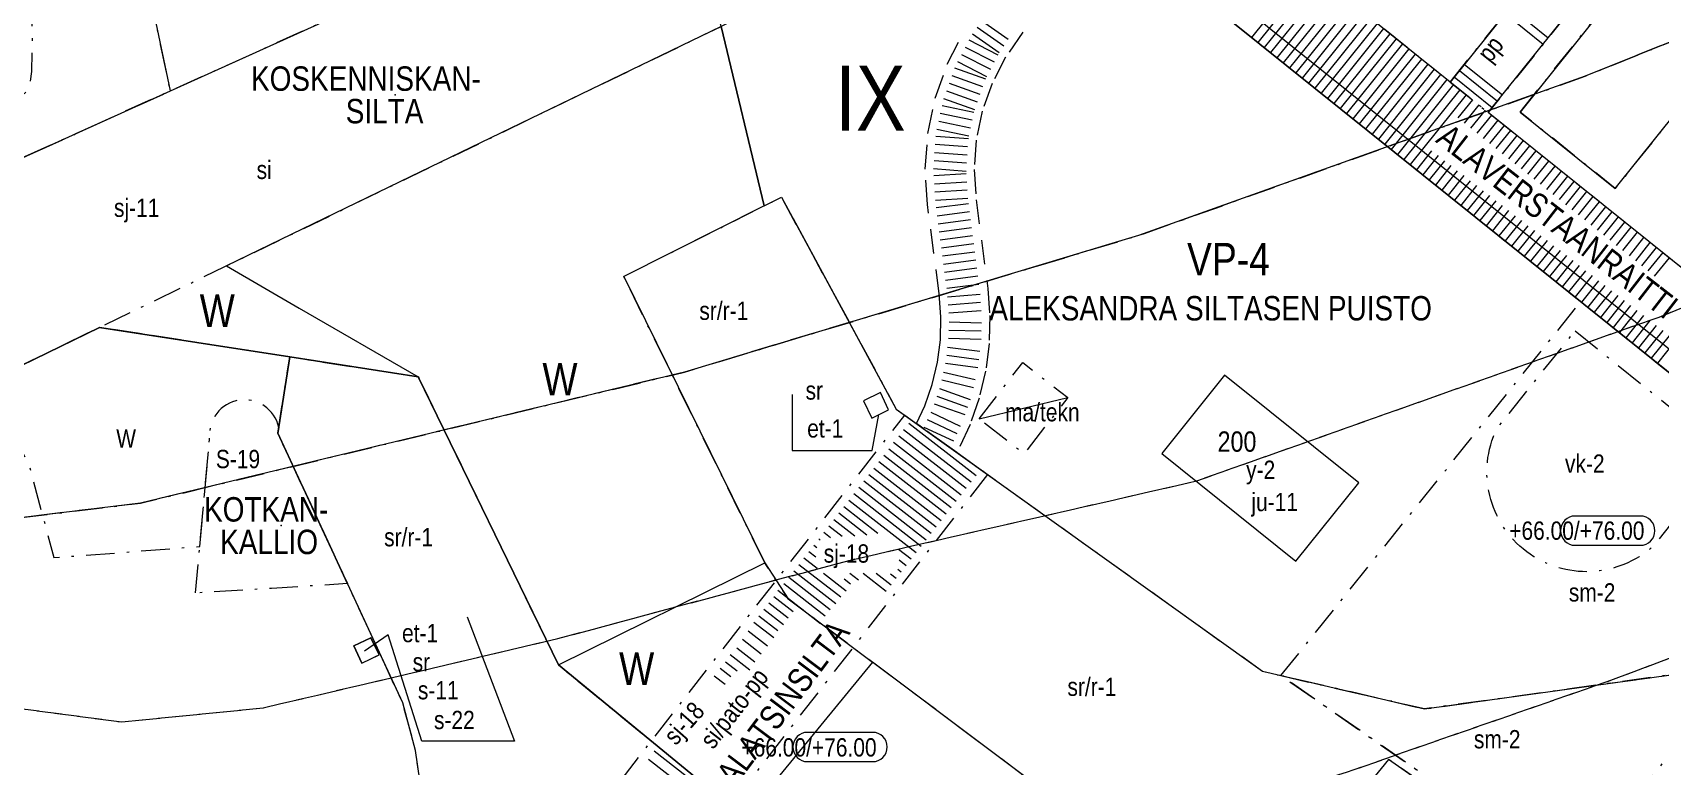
# Model space of a CAD drawing. Header units: metres. Extents: x 24485995 to 24488038, y 6819999 to 6822001.
# Drawn here: x 24487015 to 24487215.2, y 6821611.8 to 6821702 of the extents above; entities that cross this region are included whole.
import ezdxf

# ---------------------------------------------------------------- set-up
doc = ezdxf.new("R2010")
doc.units = ezdxf.units.M
for name, pattern in [('k10020', [0]), ('k10040', [10.3, 3.5, -1.5, 0.3, -1.5, 3.5]), ('k10050', [8, 3, -2, 3]), ('K10271', [0]), ('K10430', [0]), ('k10li0', [0]), ('k10vi1', [0]), ('Osoitus_AK', [0])]:
    doc.linetypes.add(name, pattern=pattern)
for name, color, linetype, lineweight in [('AK_AsemakaavaTeksti_Kadun_puistonnimi', 7, 'Continuous', 0), ('AK_AsemakaavaTeksti_Kaupunginosan_nimi', 7, 'Continuous', 0), ('AK_AsemakaavaViiva_Kaupunginosan_raja', 7, 'Continuous', 0), ('AK_Kaavamerkinta_Kayttotarkoitusalue', 7, 'Continuous', 0), ('AK_KayttotarkoitusSymboliViiva_Virkistysalueen_kuvio_murtoviiva', 7, 'Continuous', 0), ('AK_KayttotarkoitusViiva', 7, 'Continuous', 0), ('AK_LiikennointiViiva_Polkuviivoitus', 7, 'Continuous', 0), ('AK_MaanalainenkSymboli', 132, 'Continuous', 0), ('AK_MaanalainenkTeksti_Korkeusmerkinta', 132, 'Continuous', 0), ('AK_MaanalainenkViiva_Alueenosan_raja', 132, 'Continuous', 0), ('AK_MaanalainenkViiva_Liikennealueen_kuvio', 132, 'Continuous', 0), ('AK_MaanalainenkViiva_Ohj_Alueenosan_raja', 132, 'Continuous', 0), ('AK_MuuAsemakaavaTeksti_Alueenosan_kayttotarkoitus', 7, 'Continuous', 0), ('AK_MuuAsemakaavaTeksti_Erityismaarays', 7, 'Continuous', 0), ('AK_MuuAsemakaavaViiva_alueenosan_raja', 7, 'Continuous', 0), ('AK_MuuAsemakaavaViiva_Merkinnan_Kohdistusnuoli', 7, 'Continuous', 0), ('AK_MuuAsemakaavaViiva_Ohj_alueenosan_raja', 7, 'Continuous', 0), ('AK_Poistettava_merkintä', 7, 'Continuous', 0), ('AK_RakennusalaTeksti_Rakennusoikeus', 7, 'Continuous', 0), ('AK_RakennusalaViiva_Maanalaisen_tilan_viiva', 7, 'Continuous', 0), ('AK_RakennusalaViiva_Rakennusalan_raja__I_', 7, 'Continuous', 0), ('AK_RakentaminenTeksti_Korkeusmerkinta_ja_soikio', 7, 'Continuous', 0), ('AK_RakentaminenTeksti_Rakentamismaarays', 7, 'Continuous', 0), ('AK_YmparistoViiva_Istutettava_puurivi', 7, 'Continuous', 0)]:
    doc.layers.add(name, color=color, linetype=linetype, lineweight=lineweight)
doc.styles.add('ArialNarrow', font='ARIALN.TTF')

# ---------------------------------------------------------------- blocks, each defined once
blk = doc.blocks.new('AKP43')
at = {"layer": 'AK_RakentaminenTeksti_Korkeusmerkinta_ja_soikio', "color": 7, "linetype": 'Continuous', "lineweight": 13}
for p, q in [((4, 1.8), (-4, 1.8)), ((-4, -1.8), (4, -1.8))]:
    blk.add_line(p, q, dxfattribs=at)
for centre, start, end in [((-4, 0), 90, 270), ((4, 0), 270, 90)]:
    blk.add_arc(centre, 1.8, start, end, dxfattribs=at)

msp = doc.modelspace()

# ---------------------------------------------------------------- linework, layer by layer
at = {"layer": 'AK_AsemakaavaTeksti_Kadun_puistonnimi', "linetype": 'Continuous', "lineweight": 5}
for p in [(24487059.61, 6821694.34), (24487045.6, 6821641.39)]:
    msp.add_point(p, dxfattribs=at)
at = {"layer": 'AK_AsemakaavaViiva_Kaupunginosan_raja', "linetype": 'k10020', "lineweight": 9, "flags": 128}
for points in [[(24487008.81, 6821658.74), (24487023.24, 6821665.76), (24487046.64, 6821662.13)], [(24487046.64, 6821662.13), (24487062.45, 6821659.68), (24487079.67, 6821624.28), (24487102.62, 6821605.46), (24487210, 6821517.29)]]:
    msp.add_lwpolyline(points, dxfattribs=at)
at = {"layer": 'AK_KayttotarkoitusSymboliViiva_Virkistysalueen_kuvio_murtoviiva', "linetype": 'k10vi1', "lineweight": 9, "flags": 128}
for points in [[(24487108.53, 6821679.13), (24487121.22, 6821655.72), (24487166.27, 6821623.49), (24487186.17, 6821618.86), (24487225.11, 6821624.25), (24487239.19, 6821641.8), (24487139.16, 6821722.07), (24487099.7, 6821702.76), (24487104.97, 6821680.69), (24487104.42, 6821680.42)], [(24486973.06, 6821634.58), (24486996.34, 6821479.81), (24487058.92, 6821489.49), (24487055.76, 6821509.94), (24487060.71, 6821510.7), (24487057.66, 6821530.47), (24487047.55, 6821528.91), (24487028.58, 6821535.46), (24487028.24, 6821534.45), (24487025.96, 6821535.27), (24487026.32, 6821536.24), (24487013.52, 6821540.66), (24487013.55, 6821542.33), (24487013.87, 6821563.01), (24487019.39, 6821568.22), (24487033.59, 6821581.61), (24487057.08, 6821573.07), (24487065.94, 6821587.36), (24487062.12, 6821613.74), (24487060.53, 6821619.61), (24487045.18, 6821652.74), (24487046.64, 6821662.13), (24487023.24, 6821665.76), (24487008.81, 6821658.74), (24486979.2, 6821653.08), (24486973.32, 6821645.09), (24486972.9, 6821640.53)]]:
    msp.add_lwpolyline(points, dxfattribs=at)
at = {"layer": 'AK_KayttotarkoitusViiva', "linetype": 'Continuous', "lineweight": 20, "flags": 128}
for points in [[(24487031.97, 6821694.82), (24487024.61, 6821729.85), (24487007.25, 6821761.52), (24486996.06, 6821755.02)], [(24487233.01, 6821750.35), (24487189.33, 6821695.91), (24487146.04, 6821730.64)], [(24487296.97, 6821699.03), (24487253.29, 6821644.59), (24487194.01, 6821692.16), (24487237.69, 6821746.6)], [(24487031.97, 6821694.82), (24487094.81, 6821723.22)], [(24487139.16, 6821722.07), (24487239.19, 6821641.8)], [(24487099.7, 6821702.76), (24487061.47, 6821684.26), (24487038.85, 6821673.32), (24487047.81, 6821668.14), (24487062.45, 6821659.68)], [(24487104.97, 6821680.69), (24487099.7, 6821702.76)], [(24486993.98, 6821677.65), (24487031.97, 6821694.82)], [(24487104.97, 6821680.69), (24487087.71, 6821672.02), (24487105.05, 6821636.81)], [(24487104.97, 6821680.69), (24487107.1, 6821681.76), (24487121.22, 6821655.72), (24487166.27, 6821623.49), (24487186.17, 6821618.86), (24487225.11, 6821624.25), (24487239.19, 6821641.8)], [(24487008.81, 6821658.74), (24487023.24, 6821665.76), (24487046.64, 6821662.13)], [(24487046.64, 6821662.13), (24487045.18, 6821652.74), (24487056.79, 6821627.69)], [(24487062.45, 6821659.68), (24487046.64, 6821662.13)], [(24487079.67, 6821624.28), (24487062.45, 6821659.68)], [(24487079.67, 6821624.28), (24487105.05, 6821636.81)], [(24487105.05, 6821636.81), (24487107.91, 6821632.4), (24487118.31, 6821624.6)], [(24487057.76, 6821625.59), (24487057.13, 6821626.95), (24487056.79, 6821627.69)], [(24487065.94, 6821587.36), (24487062.12, 6821613.74), (24487060.53, 6821619.61), (24487057.76, 6821625.59)], [(24487102.62, 6821605.46), (24487079.67, 6821624.28)], [(24487118.31, 6821624.6), (24487102.62, 6821605.46)], [(24487272.51, 6821498.13), (24487268.8, 6821492.94), (24487266.65, 6821494.49), (24487265.76, 6821501.56), (24487249.21, 6821520.79), (24487160.41, 6821593.01), (24487118.31, 6821624.6)]]:
    msp.add_lwpolyline(points, dxfattribs=at)
at = {"layer": 'AK_LiikennointiViiva_Polkuviivoitus', "linetype": 'Continuous', "lineweight": 0, "flags": 128}
for points in [[(24487171.78, 6821709.99), (24487164.9, 6821701.41)], [(24487172.56, 6821709.37), (24487165.68, 6821700.79)], [(24487173.34, 6821708.74), (24487166.46, 6821700.16)], [(24487174.12, 6821708.11), (24487167.24, 6821699.54)], [(24487174.9, 6821707.49), (24487168.02, 6821698.91)], [(24487175.68, 6821706.86), (24487168.8, 6821698.28)], [(24487176.46, 6821706.24), (24487169.58, 6821697.66)], [(24487177.24, 6821705.61), (24487170.36, 6821697.03)], [(24487178.02, 6821704.99), (24487171.14, 6821696.41)], [(24487178.8, 6821704.36), (24487171.92, 6821695.78)], [(24487196.09, 6821704.33), (24487200.77, 6821700.58)], [(24487196.72, 6821705.11), (24487201.4, 6821701.36)], [(24487131.15, 6821702.66), (24487134.43, 6821700.38)], [(24487131.72, 6821703.48), (24487135, 6821701.2)], [(24487179.58, 6821703.73), (24487172.7, 6821695.15)], [(24487180.36, 6821703.11), (24487173.48, 6821694.53)], [(24487181.14, 6821702.48), (24487174.26, 6821693.9)], [(24487129.68, 6821700.21), (24487133.24, 6821698.38)], [(24487130.14, 6821701.1), (24487133.7, 6821699.27)], [(24487130.58, 6821701.84), (24487133.86, 6821699.56)], [(24487181.92, 6821701.86), (24487175.04, 6821693.28)], [(24487182.7, 6821701.23), (24487175.82, 6821692.65)], [(24487183.48, 6821700.61), (24487176.6, 6821692.03)], [(24487184.26, 6821699.98), (24487177.38, 6821691.4)], [(24487128.77, 6821698.43), (24487132.33, 6821696.6)], [(24487129.23, 6821699.32), (24487132.79, 6821697.49)], [(24487185.04, 6821699.35), (24487178.16, 6821690.77)], [(24487185.82, 6821698.73), (24487178.94, 6821690.15)], [(24487186.6, 6821698.1), (24487179.72, 6821689.52)], [(24487191.08, 6821698.09), (24487195.76, 6821694.34)], [(24487128.05, 6821696.71), (24487131.82, 6821695.38)], [(24487128.39, 6821697.66), (24487132.19, 6821696.31)], [(24487187.38, 6821697.48), (24487180.5, 6821688.9)], [(24487188.16, 6821696.85), (24487181.28, 6821688.27)], [(24487188.94, 6821696.22), (24487182.06, 6821687.64)], [(24487189.83, 6821696.54), (24487194.51, 6821692.78)], [(24487190.46, 6821697.32), (24487195.14, 6821693.56)], [(24487127.38, 6821694.83), (24487131.15, 6821693.49)], [(24487127.72, 6821695.77), (24487131.49, 6821694.44)], [(24487189.72, 6821695.6), (24487182.84, 6821687.02)], [(24487190.5, 6821694.97), (24487183.62, 6821686.39)], [(24487191.28, 6821694.35), (24487184.4, 6821685.77)], [(24487126.64, 6821692.07), (24487130.56, 6821691.25)], [(24487126.85, 6821693.05), (24487130.76, 6821692.23)], [(24487127.05, 6821693.89), (24487130.84, 6821692.55)], [(24487192.06, 6821693.72), (24487190.28, 6821691.5)], [(24487192.84, 6821693.1), (24487191.06, 6821690.87)], [(24487193.62, 6821692.47), (24487191.84, 6821690.25)], [(24487126.23, 6821690.11), (24487130.15, 6821689.29)], [(24487126.44, 6821691.09), (24487130.35, 6821690.27)], [(24487194.4, 6821691.84), (24487192.62, 6821689.62)], [(24487195.18, 6821691.22), (24487193.4, 6821688.99)], [(24487195.96, 6821690.59), (24487194.18, 6821688.37)], [(24487196.74, 6821689.97), (24487194.95, 6821687.74)], [(24487126.01, 6821688.26), (24487130, 6821687.98)], [(24487126.08, 6821689.26), (24487130.09, 6821688.97)], [(24487197.52, 6821689.34), (24487195.73, 6821687.11)], [(24487198.3, 6821688.71), (24487196.51, 6821686.48)], [(24487199.08, 6821688.09), (24487197.29, 6821685.86)], [(24487125.87, 6821686.27), (24487129.86, 6821685.98)], [(24487125.94, 6821687.26), (24487129.93, 6821686.98)], [(24487187.05, 6821687.48), (24487185.18, 6821685.14)], [(24487187.84, 6821686.87), (24487185.96, 6821684.52)], [(24487188.63, 6821686.25), (24487186.74, 6821683.89)], [(24487199.86, 6821687.46), (24487198.07, 6821685.23)], [(24487200.64, 6821686.84), (24487198.85, 6821684.6)], [(24487201.42, 6821686.21), (24487199.63, 6821683.98)], [(24487125.8, 6821685.27), (24487129.82, 6821684.98)], [(24487125.84, 6821684.41), (24487129.83, 6821684.66)], [(24487189.42, 6821685.64), (24487187.52, 6821683.26)], [(24487190.21, 6821685.02), (24487188.3, 6821682.64)], [(24487191, 6821684.41), (24487189.08, 6821682.01)], [(24487202.2, 6821685.59), (24487200.41, 6821683.35)], [(24487202.98, 6821684.96), (24487201.19, 6821682.72)], [(24487203.76, 6821684.33), (24487201.97, 6821682.1)], [(24487125.91, 6821683.41), (24487129.9, 6821683.66)], [(24487125.97, 6821682.41), (24487129.96, 6821682.66)], [(24487191.79, 6821683.79), (24487189.86, 6821681.39)], [(24487192.58, 6821683.18), (24487190.64, 6821680.76)], [(24487193.37, 6821682.56), (24487191.42, 6821680.14)], [(24487204.54, 6821683.71), (24487202.75, 6821681.47)], [(24487205.32, 6821683.08), (24487203.52, 6821680.84)], [(24487206.1, 6821682.46), (24487204.3, 6821680.22)], [(24487126.03, 6821681.41), (24487130.02, 6821681.66)], [(24487126.12, 6821680.48), (24487130.09, 6821681)], [(24487126.25, 6821679.49), (24487130.22, 6821680.01)], [(24487194.16, 6821681.95), (24487192.2, 6821679.51)], [(24487194.94, 6821681.33), (24487192.98, 6821678.88)], [(24487195.73, 6821680.72), (24487193.76, 6821678.26)], [(24487196.52, 6821680.11), (24487194.54, 6821677.63)], [(24487206.88, 6821681.83), (24487205.08, 6821679.59)], [(24487207.66, 6821681.2), (24487205.86, 6821678.96)], [(24487208.44, 6821680.58), (24487206.64, 6821678.34)], [(24487209.22, 6821679.95), (24487207.42, 6821677.71)], [(24487126.38, 6821678.5), (24487130.35, 6821679.02)], [(24487126.51, 6821677.51), (24487130.48, 6821678.03)], [(24487197.31, 6821679.49), (24487195.32, 6821677.01)], [(24487198.1, 6821678.88), (24487196.1, 6821676.38)], [(24487198.89, 6821678.26), (24487196.88, 6821675.75)], [(24487210, 6821679.33), (24487208.2, 6821677.08)], [(24487210.78, 6821678.7), (24487208.98, 6821676.46)], [(24487211.56, 6821678.08), (24487209.76, 6821675.83)], [(24487126.64, 6821676.52), (24487130.61, 6821677.04)], [(24487126.77, 6821675.53), (24487130.74, 6821676.05)], [(24487199.68, 6821677.65), (24487197.66, 6821675.13)], [(24487200.47, 6821677.03), (24487198.44, 6821674.5)], [(24487201.26, 6821676.42), (24487199.22, 6821673.88)], [(24487212.34, 6821677.45), (24487210.54, 6821675.2)], [(24487213.12, 6821676.82), (24487211.32, 6821674.57)], [(24487213.9, 6821676.2), (24487212.1, 6821673.95)], [(24487126.9, 6821674.54), (24487130.87, 6821675.05)], [(24487127.03, 6821673.54), (24487131, 6821674.06)], [(24487202.05, 6821675.8), (24487200, 6821673.25)], [(24487202.84, 6821675.19), (24487200.78, 6821672.63)], [(24487203.62, 6821674.58), (24487201.56, 6821672)], [(24487204.41, 6821673.96), (24487202.34, 6821671.37)], [(24487214.68, 6821675.57), (24487212.87, 6821673.32)], [(24487215.46, 6821674.95), (24487213.65, 6821672.69)], [(24487216.24, 6821674.32), (24487214.43, 6821672.07)], [(24487127.16, 6821672.55), (24487131.13, 6821673.07)], [(24487127.29, 6821671.56), (24487131.26, 6821672.08)], [(24487205.2, 6821673.35), (24487203.12, 6821670.75)], [(24487205.99, 6821672.73), (24487203.9, 6821670.12)], [(24487206.78, 6821672.12), (24487204.68, 6821669.5)], [(24487127.42, 6821670.57), (24487131.39, 6821671.09)], [(24487207.57, 6821671.5), (24487205.46, 6821668.87)], [(24487208.36, 6821670.89), (24487206.24, 6821668.24)], [(24487209.15, 6821670.27), (24487207.02, 6821667.62)], [(24487127.53, 6821669.52), (24487131.52, 6821669.84)], [(24487127.61, 6821668.53), (24487131.6, 6821668.84)], [(24487209.94, 6821669.66), (24487207.8, 6821666.99)], [(24487210.73, 6821669.05), (24487208.58, 6821666.37)], [(24487211.51, 6821668.43), (24487209.36, 6821665.74)], [(24487127.69, 6821667.53), (24487131.68, 6821667.84)], [(24487127.71, 6821666.43), (24487131.71, 6821666.33)], [(24487212.3, 6821667.82), (24487210.14, 6821665.12)], [(24487213.09, 6821667.2), (24487210.92, 6821664.49)], [(24487213.88, 6821666.59), (24487211.7, 6821663.86)], [(24487214.67, 6821665.97), (24487212.48, 6821663.24)], [(24487127.66, 6821664.43), (24487131.66, 6821664.33)], [(24487127.68, 6821665.43), (24487131.68, 6821665.33)], [(24487215.46, 6821665.36), (24487213.26, 6821662.61)], [(24487216.25, 6821664.74), (24487214.04, 6821661.99)], [(24487217.04, 6821664.13), (24487214.82, 6821661.36)], [(24487127.42, 6821662.34), (24487131.38, 6821661.83)], [(24487127.54, 6821663.33), (24487131.51, 6821662.82)], [(24487127.04, 6821660.27), (24487130.93, 6821659.35)], [(24487127.29, 6821661.35), (24487131.25, 6821660.83)], [(24487126.53, 6821658.23), (24487130.31, 6821656.91)], [(24487126.81, 6821659.3), (24487130.7, 6821658.38)], [(24487125.87, 6821656.35), (24487129.65, 6821655.03)], [(24487126.2, 6821657.29), (24487129.98, 6821655.97)], [(24487131.03, 6821647.52), (24487122.75, 6821653.96)], [(24487125.04, 6821654.42), (24487128.67, 6821652.71)], [(24487125.46, 6821655.32), (24487129.09, 6821653.62)], [(24487129.81, 6821645.94), (24487121.52, 6821652.38)], [(24487130.42, 6821646.73), (24487122.13, 6821653.17)], [(24487124.61, 6821653.51), (24487128.25, 6821651.8)], [(24487127.97, 6821643.57), (24487119.68, 6821650.01)], [(24487128.58, 6821644.36), (24487120.29, 6821650.8)], [(24487129.19, 6821645.15), (24487120.9, 6821651.59)], [(24487126.74, 6821641.99), (24487118.45, 6821648.43)], [(24487127.35, 6821642.78), (24487119.06, 6821649.22)], [(24487124.9, 6821639.62), (24487116.61, 6821646.07)], [(24487125.51, 6821640.41), (24487117.22, 6821646.86)], [(24487126.12, 6821641.2), (24487117.83, 6821647.64)], [(24487123.67, 6821638.04), (24487115.38, 6821644.49)], [(24487124.28, 6821638.83), (24487115.99, 6821645.28)], [(24487116.12, 6821640.11), (24487113.54, 6821642.12)], [(24487117.62, 6821640.21), (24487114.15, 6821642.91)], [(24487118.96, 6821640.44), (24487114.77, 6821643.7)], [(24487113.14, 6821639.89), (24487112.31, 6821640.54)], [(24487114.57, 6821640.05), (24487112.92, 6821641.33)], [(24487111.34, 6821637.5), (24487110.47, 6821638.17)], [(24487111.47, 6821638.66), (24487111.08, 6821638.96)], [(24487111.86, 6821639.62), (24487111.7, 6821639.75)], [(24487123.06, 6821637.25), (24487121.5, 6821638.46)], [(24487114.41, 6821632.58), (24487109.24, 6821636.59)], [(24487111.48, 6821636.12), (24487109.86, 6821637.38)], [(24487121.83, 6821635.67), (24487121.43, 6821635.98)], [(24487122.44, 6821636.46), (24487121.56, 6821637.15)], [(24487112.47, 6821630.28), (24487107.4, 6821634.22)], [(24487113.11, 6821631.06), (24487108.01, 6821635.01)], [(24487113.8, 6821631.78), (24487108.63, 6821635.8)], [(24487115.05, 6821633.34), (24487112.27, 6821635.5)], [(24487115.61, 6821634.18), (24487114.81, 6821634.8)], [(24487116.57, 6821634.69), (24487115.52, 6821635.51)], [(24487119.99, 6821633.3), (24487117.14, 6821635.52)], [(24487120.6, 6821634.09), (24487118.76, 6821635.52)], [(24487121.21, 6821634.88), (24487120.5, 6821635.44)], [(24487108.56, 6821630.79), (24487106.17, 6821632.65)], [(24487111.91, 6821629.33), (24487106.64, 6821633.43)], [(24487106.67, 6821628.44), (24487104.33, 6821630.28)], [(24487107.35, 6821629.19), (24487104.95, 6821631.07)], [(24487107.93, 6821630.02), (24487105.56, 6821631.86)], [(24487105.39, 6821626.56), (24487103.03, 6821628.4)], [(24487106.17, 6821627.6), (24487103.72, 6821629.49)], [(24487103.85, 6821624.59), (24487101.6, 6821626.34)], [(24487104.59, 6821625.61), (24487102.31, 6821627.39)], [(24487101.64, 6821623.49), (24487100.21, 6821624.61)], [(24487103.2, 6821623.63), (24487100.8, 6821625.5)], [(24487100.17, 6821621.86), (24487098.84, 6821622.89)], [(24487100.88, 6821622.81), (24487099.56, 6821623.84)], [(24487098.97, 6821606.27), (24487090.76, 6821612.65)], [(24487099.71, 6821607.22), (24487091.44, 6821613.66)]]:
    msp.add_lwpolyline(points, dxfattribs=at)
at = {"layer": 'AK_MaanalainenkViiva_Alueenosan_raja', "linetype": 'k10040', "lineweight": 5, "flags": 128}
msp.add_lwpolyline([(24486952.76, 6821633.94), (24486966.02, 6821636.58), (24487028.3, 6821644.15), (24487095.17, 6821660.26), (24487151.01, 6821677.04), (24487205.93, 6821696.63), (24487242.9, 6821711.53), (24487248.69, 6821697.17), (24487264.68, 6821703.77), (24487318.47, 6821729.28), (24487371, 6821757.57), (24487391.87, 6821769.76), (24487412.75, 6821782.34), (24487433.93, 6821795.31), (24487569.85, 6821878.71), (24487620.54, 6821910.99), (24487758.48, 6821995.64), (24487765.61, 6822000)], dxfattribs=at)
at = {"layer": 'AK_MaanalainenkViiva_Liikennealueen_kuvio', "linetype": 'k10li0', "lineweight": 5, "flags": 128}
msp.add_lwpolyline([(24487765.61, 6822000), (24487758.48, 6821995.64), (24487620.54, 6821910.99), (24487569.85, 6821878.71), (24487433.93, 6821795.31), (24487412.75, 6821782.34), (24487391.87, 6821769.76), (24487371, 6821757.57), (24487318.47, 6821729.28), (24487264.68, 6821703.77), (24487248.69, 6821697.17), (24487242.9, 6821711.53), (24487205.93, 6821696.63), (24487151.01, 6821677.04), (24487095.17, 6821660.26), (24487028.3, 6821644.15), (24486966.02, 6821636.58), (24486952.76, 6821633.94)], dxfattribs=at)
at = {"layer": 'AK_MaanalainenkViiva_Ohj_Alueenosan_raja', "linetype": 'k10050', "lineweight": 5, "flags": 128}
for points in [[(24486000, 6821425.97), (24486008.05, 6821426.7), (24486039.62, 6821430.38), (24486071.08, 6821434.92), (24486102.41, 6821440.3), (24486443.39, 6821503.6), (24486478.24, 6821511.77), (24486674.94, 6821548.3), (24486691.18, 6821553.21), (24486705.96, 6821561.55), (24486712.48, 6821565.79), (24486719.36, 6821569.4), (24486726.55, 6821572.35), (24486733.94, 6821574.98), (24486968.95, 6821621.87), (24486982.25, 6821622.73), (24486995.56, 6821621.94), (24487008.67, 6821619.54), (24487026, 6821617.27), (24487043.38, 6821619), (24487079.62, 6821627.51), (24487115.58, 6821637.16), (24487158.18, 6821646.89), (24487215.02, 6821667.03), (24487270.76, 6821690.06), (24487325.24, 6821715.89), (24487378.34, 6821744.48), (24487399.52, 6821756.86), (24487420.53, 6821769.52), (24487441.77, 6821782.52), (24487577.8, 6821865.99), (24487628.49, 6821898.27), (24487766.31, 6821982.85), (24487783.59, 6821993.41), (24487794.58, 6822000)], [(24487904.87, 6822000), (24487909.36, 6821980.14), (24487865.26, 6821974.07), (24487835.25, 6821975.59), (24487787.97, 6821947.56), (24487725.47, 6821910.38), (24487482.55, 6821761.31), (24487452.41, 6821742.08), (24487421.97, 6821723.34), (24487380.77, 6821699.73), (24487339.01, 6821677.9), (24487296.43, 6821657.7), (24487274.02, 6821648.07), (24487241.89, 6821634.81), (24487209.39, 6821622.46), (24487176.55, 6821611.05), (24487143.41, 6821600.58), (24487112.33, 6821592.06), (24487081.26, 6821583.54), (24487052.48, 6821576.81), (24487018.02, 6821570.34), (24486849.52, 6821538.95), (24486695.51, 6821510.35), (24486558.06, 6821484.83), (24486109.6, 6821401.56), (24486061.93, 6821393.68), (24486013.99, 6821387.7), (24486000, 6821386.51)], [(24486712.48, 6821565.79), (24486719.36, 6821569.4), (24486726.55, 6821572.35), (24486733.94, 6821574.98), (24486968.95, 6821621.87), (24486982.25, 6821622.73), (24486995.56, 6821621.94), (24487008.67, 6821619.54), (24487026, 6821617.27), (24487043.38, 6821619), (24487079.62, 6821627.51), (24487115.58, 6821637.16), (24487158.18, 6821646.89), (24487215.02, 6821667.03), (24487270.76, 6821690.06), (24487325.24, 6821715.89), (24487378.34, 6821744.48), (24487399.52, 6821756.86), (24487420.53, 6821769.52), (24487441.77, 6821782.52), (24487577.8, 6821865.99), (24487628.49, 6821898.27), (24487766.31, 6821982.85), (24487783.59, 6821993.41), (24487794.58, 6822000)], [(24487765.61, 6822000), (24487758.48, 6821995.64), (24487620.54, 6821910.99), (24487569.85, 6821878.71), (24487433.93, 6821795.31), (24487412.75, 6821782.34), (24487391.87, 6821769.76), (24487371, 6821757.57), (24487318.47, 6821729.28), (24487264.68, 6821703.77), (24487248.69, 6821697.17), (24487242.9, 6821711.53), (24487205.93, 6821696.63), (24487151.01, 6821677.04), (24487095.17, 6821660.26), (24487028.3, 6821644.15), (24486966.02, 6821636.58), (24486952.76, 6821633.94), (24486930.27, 6821629.45), (24486847.29, 6821612.89)], [(24486903.42, 6821482.99), (24486908.85, 6821483.8), (24486923.49, 6821486), (24486928.63, 6821486.77), (24486943.1, 6821490.75), (24486957.2, 6821495.86), (24486970.66, 6821502.47), (24486983.34, 6821510.49), (24486995.34, 6821519.49), (24487007.31, 6821528.53), (24487022.13, 6821539.73), (24487055.55, 6821546.21), (24487077.19, 6821551.06), (24487129.78, 6821564.57), (24487181.75, 6821580.35), (24487232.97, 6821598.36), (24487270.52, 6821613.25), (24487264.67, 6821627.98), (24487279.84, 6821634.25), (24487302.61, 6821644.03), (24487345.7, 6821664.47), (24487387.98, 6821686.57), (24487429.64, 6821710.44), (24487460.38, 6821729.37), (24487490.51, 6821748.59), (24487733.23, 6821897.55), (24487795.63, 6821934.66), (24487839.01, 6821960.38), (24487865.91, 6821959.02), (24487912.66, 6821965.55), (24487909.36, 6821980.14), (24487865.26, 6821974.07), (24487835.25, 6821975.59), (24487787.97, 6821947.56), (24487725.47, 6821910.38), (24487482.55, 6821761.31), (24487452.41, 6821742.08), (24487421.97, 6821723.34), (24487380.77, 6821699.73), (24487339.01, 6821677.9), (24487296.43, 6821657.7), (24487274.02, 6821648.07), (24487241.89, 6821634.81), (24487209.39, 6821622.46), (24487176.55, 6821611.05), (24487143.41, 6821600.58), (24487112.33, 6821592.06), (24487081.26, 6821583.54), (24487052.48, 6821576.81), (24487018.02, 6821570.34), (24486849.52, 6821538.95), (24486695.51, 6821510.35), (24486558.06, 6821484.83), (24486109.6, 6821401.56), (24486061.93, 6821393.68), (24486013.99, 6821387.7), (24486000, 6821386.51)]]:
    msp.add_lwpolyline(points, dxfattribs=at)
at = {"layer": 'AK_MuuAsemakaavaViiva_alueenosan_raja', "linetype": 'k10040', "lineweight": 5, "flags": 128}
for points in [[(24486990.91, 6821676.53), (24486990.96, 6821676.29), (24486993.98, 6821677.65), (24487031.97, 6821694.82), (24487024.61, 6821729.85), (24487007.25, 6821761.52), (24486996.06, 6821755.02), (24486996.97, 6821753.45), (24487001.41, 6821745.44), (24487003.69, 6821740.78), (24487006.11, 6821735.23), (24487007.68, 6821733), (24487009.58, 6821730.72), (24487010.95, 6821727.53), (24487011.6, 6821724.42), (24487011.53, 6821722.83), (24487010.84, 6821722.24), (24487012.35, 6821717.16), (24487013.51, 6821712.39), (24487014.63, 6821707.33), (24487014.94, 6821704.02), (24487014.97, 6821700.58), (24487014.9, 6821697.23), (24487014.61, 6821695.13), (24487013.12, 6821693.58), (24487010.98, 6821691.47), (24487007.18, 6821688.81), (24487000.66, 6821683.7), (24486995.55, 6821679.96), (24486992.03, 6821677.47), (24486990.91, 6821676.53)], [(24487189.33, 6821695.91), (24487220.5, 6821734.75)], [(24487189.33, 6821695.91), (24487146.04, 6821730.64), (24487139.16, 6821722.07), (24487239.19, 6821641.8), (24487251.15, 6821632.21), (24487257.97, 6821640.84), (24487253.29, 6821644.59), (24487194.01, 6821692.16), (24487189.33, 6821695.91)], [(24487225.18, 6821731), (24487194.01, 6821692.16)], [(24486993.98, 6821677.65), (24487001.4, 6821668.19), (24487008.81, 6821658.74), (24487023.24, 6821665.76), (24487038.68, 6821673.23), (24487061.47, 6821684.26), (24487099.7, 6821702.76), (24487094.81, 6821723.22), (24487044.4, 6821700.44), (24486993.98, 6821677.65)], [(24487197.92, 6821692.23), (24487223.14, 6821723.66), (24487234.84, 6821714.27), (24487209.62, 6821682.84), (24487197.92, 6821692.23)], [(24487189.33, 6821695.91), (24487194.01, 6821692.16)], [(24487189.33, 6821695.91), (24487194.01, 6821692.16)], [(24487105.05, 6821636.81), (24487087.71, 6821672.02), (24487104.97, 6821680.69), (24487107.1, 6821681.76), (24487121.22, 6821655.72), (24487166.27, 6821623.49), (24487168.52, 6821622.96), (24487204.2, 6821598.2), (24487213.57, 6821609.87), (24487204.31, 6821596.85), (24487181.75, 6821612.64), (24487164.87, 6821591.98), (24487244.97, 6821528.33), (24487255.72, 6821541.81), (24487262.96, 6821536.01), (24487287.47, 6821516.36), (24487272.51, 6821498.13), (24487268.8, 6821492.94), (24487266.65, 6821494.49), (24487265.76, 6821501.56), (24487249.21, 6821520.79), (24487160.41, 6821593.01), (24487107.91, 6821632.4), (24487105.05, 6821636.81)], [(24487168.52, 6821622.96), (24487205.4, 6821668.92), (24487239.19, 6821641.8), (24487225.11, 6821624.25), (24487186.17, 6821618.86), (24487168.52, 6821622.96)], [(24487045.29, 6821653.46), (24487046.64, 6821662.13), (24487034.94, 6821663.94), (24487023.24, 6821665.76), (24487009.05, 6821658.85)], [(24487197.29, 6821527.86), (24487179.21, 6821506.52), (24487169.78, 6821516.18), (24487151.85, 6821534.55), (24487092.36, 6821584.02), (24487075.65, 6821568.65), (24487067.21, 6821578.55), (24487065.94, 6821587.36), (24487062.12, 6821613.74), (24487060.53, 6821619.61), (24487045.18, 6821652.74), (24487046.64, 6821662.13), (24487062.45, 6821659.68), (24487079.67, 6821624.28), (24487197.29, 6821527.86)], [(24487131.4, 6821654.51), (24487136.78, 6821661.43), (24487142.31, 6821657.13), (24487136.93, 6821650.21), (24487131.4, 6821654.51)], [(24487009.05, 6821658.85), (24487011.79, 6821653.93), (24487014.53, 6821649.01), (24487016.09, 6821643.24), (24487017.65, 6821637.46), (24487026.61, 6821638.14), (24487035.58, 6821638.83), (24487036.79, 6821652.13)], [(24487066.53, 6821583.28), (24487122.26, 6821654.97)], [(24487122.26, 6821654.97), (24487132.44, 6821647.69)], [(24487045.29, 6821653.46), (24487045.18, 6821652.74), (24487053.74, 6821634.26), (24487044.4, 6821633.68), (24487035.06, 6821633.11)], [(24487035.06, 6821633.11), (24487035.58, 6821638.83), (24487036.18, 6821645.48), (24487036.79, 6821652.13)], [(24487132.44, 6821647.69), (24487073.21, 6821571.51)], [(24487054.51, 6821626.63), (24487056.63, 6821627.6), (24487057.64, 6821625.52), (24487055.52, 6821624.47), (24487054.51, 6821626.63)], [(24487168.52, 6821622.96), (24487186.17, 6821618.86), (24487225.11, 6821624.25), (24487213.57, 6821609.87), (24487204.2, 6821598.2), (24487168.52, 6821622.96)]]:
    msp.add_lwpolyline(points, dxfattribs=at)
msp.add_lwpolyline([(24487204.7, 6821665.32), (24487223.45, 6821650.27), (24487214.3, 6821638.87, -0.823376), (24487195.08, 6821653.33), (24487204.7, 6821665.32)], format="xyb", dxfattribs=at)
at = {"layer": 'AK_MuuAsemakaavaViiva_alueenosan_raja', "linetype": 'k10040', "lineweight": 5}
msp.add_arc((24487041.08, 6821652.55), 4.31, 12.1915, 185.6404, dxfattribs=at)
msp.add_arc((24487041.08, 6821652.55), 4.31, 12.1915, 185.6404, dxfattribs=at)
msp.add_arc((24487041.08, 6821652.55), 4.31, 12.1915, 185.6404, dxfattribs=at)
msp.add_arc((24487041.08, 6821652.55), 4.31, 12.1915, 185.6404, dxfattribs=at)
at = {"layer": 'AK_MuuAsemakaavaViiva_Merkinnan_Kohdistusnuoli', "linetype": 'Osoitus_AK', "lineweight": 5, "flags": 128}
for points in [[(24487108.43, 6821657.52), (24487108.43, 6821650.64), (24487118.27, 6821650.64), (24487119.08, 6821655.03)], [(24487068.46, 6821630.2), (24487074.27, 6821614.91), (24487062.89, 6821614.91), (24487058.75, 6821627.98), (24487055.83, 6821625.96)]]:
    msp.add_lwpolyline(points, dxfattribs=at)
at = {"layer": 'AK_MuuAsemakaavaViiva_Ohj_alueenosan_raja', "linetype": 'k10050', "lineweight": 5, "flags": 128}
for points in [[(24487127.49, 6821698.13), (24487129.52, 6821702.08)], [(24487136.8, 6821702.03), (24487134.67, 6821698.97)], [(24487126.01, 6821693.95), (24487127.49, 6821698.13)], [(24487134.67, 6821698.97), (24487133.01, 6821695.75)], [(24487133.01, 6821695.75), (24487131.8, 6821692.33)], [(24487125.11, 6821689.61), (24487126.01, 6821693.95)], [(24487131.8, 6821692.33), (24487131.06, 6821688.78)], [(24487124.79, 6821685.19), (24487125.11, 6821689.61)], [(24487131.06, 6821688.78), (24487130.8, 6821685.17)], [(24487125.06, 6821680.87), (24487124.79, 6821685.19)], [(24487130.8, 6821685.17), (24487131.04, 6821681.45)], [(24487126.5, 6821669.9), (24487125.06, 6821680.87)], [(24487131.04, 6821681.45), (24487132.47, 6821670.53)], [(24487132.47, 6821670.53), (24487132.73, 6821667.2)], [(24487126.72, 6821667.04), (24487126.5, 6821669.9)], [(24487126.65, 6821664.24), (24487126.72, 6821667.04)], [(24487132.73, 6821667.2), (24487132.64, 6821663.78)], [(24487126.3, 6821661.47), (24487126.65, 6821664.24)], [(24487132.64, 6821663.78), (24487132.21, 6821660.39)], [(24487125.65, 6821658.75), (24487126.3, 6821661.47)], [(24487132.21, 6821660.39), (24487131.42, 6821657.07)], [(24487124.73, 6821656.11), (24487125.65, 6821658.75)], [(24487123.71, 6821653.94), (24487124.73, 6821656.11)], [(24487131.42, 6821657.07), (24487130.29, 6821653.84)], [(24487128.69, 6821650.37), (24487123.71, 6821653.94)], [(24487130.29, 6821653.84), (24487128.69, 6821650.37)]]:
    msp.add_lwpolyline(points, dxfattribs=at)
at = {"layer": 'AK_Poistettava_merkintä', "linetype": 'k10040', "lineweight": 0, "flags": 128}
for points in [[(24487046.64, 6821662.13), (24487023.24, 6821665.76)], [(24487045.29, 6821653.46), (24487045.18, 6821652.74)], [(24487045.18, 6821652.74), (24487053.74, 6821634.26)]]:
    msp.add_lwpolyline(points, dxfattribs=at)
at = {"layer": 'AK_RakennusalaViiva_Maanalaisen_tilan_viiva', "linetype": 'Continuous', "lineweight": 5, "flags": 128}
msp.add_lwpolyline([(24487131.4, 6821654.51), (24487142.31, 6821657.13)], dxfattribs=at)
at = {"layer": 'AK_RakennusalaViiva_Rakennusalan_raja__I_', "linetype": 'K10271', "lineweight": 9, "flags": 128}
for points in [[(24487197.92, 6821692.23), (24487209.62, 6821682.84), (24487234.78, 6821714.2), (24487241.09, 6821722.07), (24487273.07, 6821696.41), (24487271.2, 6821694.07), (24487266.81, 6821688.61), (24487250.98, 6821668.88), (24487243.18, 6821675.14), (24487233.79, 6821663.44), (24487253.29, 6821647.8), (24487278.51, 6821679.23), (24487282.89, 6821684.69), (24487284.45, 6821683.44), (24487286.33, 6821685.78), (24487295.72, 6821697.47), (24487236.44, 6821745.04), (24487227.05, 6821733.34), (24487225.18, 6821731), (24487227.52, 6821729.12), (24487223.14, 6821723.66), (24487197.92, 6821692.23)], [(24487153.86, 6821650.27), (24487170.37, 6821637.03), (24487178.09, 6821646.64), (24487161.58, 6821659.89), (24487153.86, 6821650.27)], [(24487117.21, 6821656.75), (24487118.2, 6821654.6), (24487120.28, 6821655.63), (24487119.29, 6821657.74), (24487117.21, 6821656.75)], [(24487054.51, 6821626.63), (24487055.52, 6821624.47), (24487057.64, 6821625.52), (24487056.63, 6821627.6), (24487054.51, 6821626.63)], [(24487176.15, 6821605.78), (24487256.08, 6821542.26), (24487255.72, 6821541.81), (24487262.96, 6821536.01), (24487281.51, 6821559.13), (24487269.44, 6821567.61), (24487264.34, 6821561.29), (24487252.92, 6821569.48), (24487272.31, 6821596.66), (24487254.78, 6821610.46), (24487241, 6821590.44), (24487213.57, 6821609.87), (24487204.31, 6821596.85), (24487181.75, 6821612.64), (24487176.15, 6821605.78)]]:
    msp.add_lwpolyline(points, dxfattribs=at)
at = {"layer": 'AK_YmparistoViiva_Istutettava_puurivi', "linetype": 'K10430', "lineweight": 5, "flags": 128}
msp.add_lwpolyline([(24487140.91, 6821723.59), (24487280.21, 6821611.82)], dxfattribs=at)

# ---------------------------------------------------------------- block references
at = {"layer": 'AK_MaanalainenkSymboli', "color": 133, "lineweight": 5, "true_color": 0x40e0d0}
for p in [(24487208.71, 6821640.77), (24487114.31, 6821614.18)]:
    msp.add_blockref('AKP43', p, dxfattribs=at)

# ---------------------------------------------------------------- texts
at = {"layer": 'AK_AsemakaavaTeksti_Kadun_puistonnimi', "linetype": 'Continuous', "lineweight": 5, "style": 'ArialNarrow'}
for s, p in [('KOSKENNISKAN-', (24487041.88, 6821694.84)), ('SILTA', (24487053.53, 6821690.84)), ('ALEKSANDRA SILTASEN PUISTO', (24487132.67, 6821666.61)), ('KOTKAN-', (24487036.11, 6821641.89)), ('KALLIO', (24487038.09, 6821637.89))]:
    msp.add_text(s, height=3, dxfattribs=at).set_placement(p)
for s, rotation, p in [('ALAVERSTAANRAITTI', 322.202, (24487187.42, 6821688.62)), ('PALATSINSILTA', 53.121, (24487099.95, 6821607.31))]:
    msp.add_text(s, height=3, rotation=rotation, dxfattribs=at).set_placement(p)
at = {"layer": 'AK_AsemakaavaTeksti_Kaupunginosan_nimi', "linetype": 'Continuous', "lineweight": 0, "style": 'ArialNarrow'}
msp.add_text('IX', height=8, dxfattribs=at).set_placement((24487113.71, 6821689.94))
at = {"layer": 'AK_Kaavamerkinta_Kayttotarkoitusalue', "linetype": 'Continuous', "lineweight": 0, "style": 'ArialNarrow'}
for s, p in [('VP-4', (24487156.98, 6821672.14)), ('W', (24487035.57, 6821665.82)), ('W', (24487077.71, 6821657.39)), ('W', (24487087.14, 6821621.82))]:
    msp.add_text(s, height=4, dxfattribs=at).set_placement(p)
at = {"layer": 'AK_MaanalainenkTeksti_Korkeusmerkinta', "linetype": 'Continuous', "lineweight": 0, "style": 'ArialNarrow'}
for p in [(24487196.59, 6821639.65), (24487102.18, 6821613.01)]:
    msp.add_text('+66.00/+76.00', height=2.25, dxfattribs=at).set_placement(p)
at = {"layer": 'AK_MuuAsemakaavaTeksti_Alueenosan_kayttotarkoitus', "linetype": 'Continuous', "lineweight": 0, "style": 'ArialNarrow'}
for s, rotation, p in [('pp', 51.5891, (24487194.26, 6821698.17)), ('si/pato-pp', 52.136, (24487098.7, 6821613.79))]:
    msp.add_text(s, height=2.25, rotation=rotation, dxfattribs=at).set_placement(p)
for s, p in [('si', (24487042.57, 6821684)), ('ma/tekn', (24487134.6, 6821654.21)), ('et-1', (24487110.27, 6821652.22)), ('W', (24487025.31, 6821650.98)), ('S-19', (24487037.56, 6821648.45)), ('vk-2', (24487203.45, 6821647.89)), ('y-2', (24487164.24, 6821647.13)), ('et-1', (24487060.45, 6821627.06))]:
    msp.add_text(s, height=2.25, dxfattribs=at).set_placement(p)
at = {"layer": 'AK_MuuAsemakaavaTeksti_Erityismaarays', "linetype": 'Continuous', "lineweight": 0, "style": 'ArialNarrow'}
for s, p in [('sj-11', (24487025.03, 6821679.34)), ('sr/r-1', (24487097.01, 6821666.68)), ('sr', (24487110.07, 6821656.88)), ('sr/r-1', (24487058.25, 6821638.85)), ('sj-18', (24487112.3, 6821636.84)), ('sm-2', (24487203.92, 6821632.06)), ('sr', (24487061.76, 6821623.49)), ('s-11', (24487062.4, 6821620.04)), ('sr/r-1', (24487142.27, 6821620.46)), ('s-22', (24487064.38, 6821616.38)), ('sm-2', (24487192.25, 6821614.01))]:
    msp.add_text(s, height=2.25, dxfattribs=at).set_placement(p)
msp.add_text('sj-18', height=2.25, rotation=48.7005, dxfattribs=at).set_placement((24487094.12, 6821614.27))
at = {"layer": 'AK_RakennusalaTeksti_Rakennusoikeus', "linetype": 'Continuous', "lineweight": 0, "style": 'ArialNarrow'}
msp.add_text('200', height=2.5, dxfattribs=at).set_placement((24487160.73, 6821650.47))
at = {"layer": 'AK_RakentaminenTeksti_Rakentamismaarays', "linetype": 'Continuous', "lineweight": 0, "style": 'ArialNarrow'}
msp.add_text('ju-11', height=2.25, dxfattribs=at).set_placement((24487164.89, 6821643.17))

doc.saveas('drawing.dxf')
